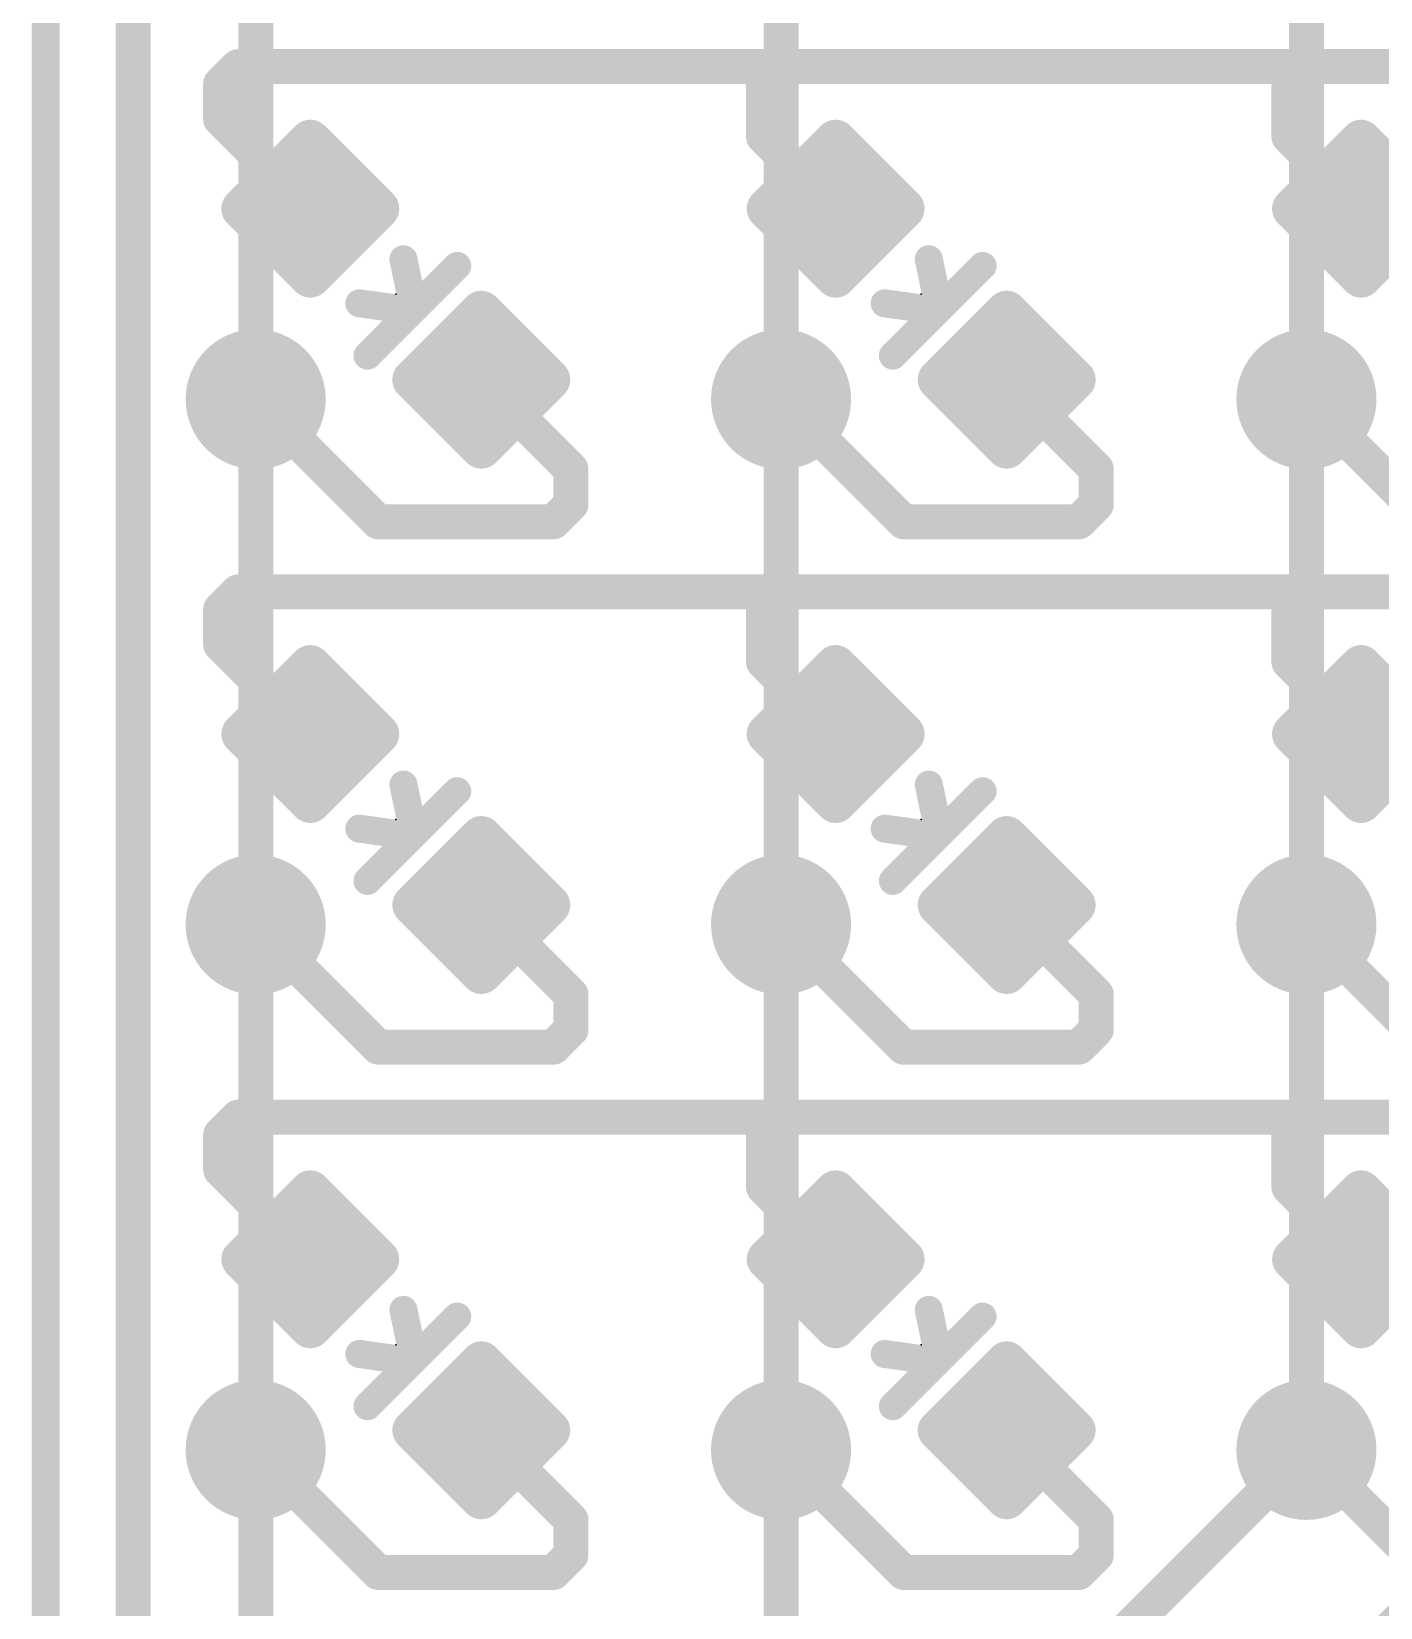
# Model space of a CAD drawing. Extents: x -39 to 68, y -22 to 43.
# Drawn here: x -0.1 to 9.68, y 18.41 to 29.84 of the extents above; entities that cross this region are included whole.
import ezdxf

# ---------------------------------------------------------------- set-up
doc = ezdxf.new("R2010")
doc.units = 0
for name, color, linetype in [('1', 12, 'CONTINUOUS'), ('16', 132, 'CONTINUOUS'), ('18', 110, 'CONTINUOUS'), ('20', 53, 'CONTINUOUS'), ('21', 41, 'CONTINUOUS'), ('23', 53, 'CONTINUOUS'), ('51', 53, 'CONTINUOUS')]:
    doc.layers.add(name, color=color, linetype=linetype)

# ---------------------------------------------------------------- blocks, each defined once
blk = doc.blocks.new('RECT160000X160000R30')
at = {"const_width": 0.15}
blk.add_lwpolyline([(0.425, -0.35), (0.425, 0.35, 0.4142), (0.35, 0.425), (-0.35, 0.425, 0.4142), (-0.425, 0.35), (-0.425, -0.35, 0.4142), (-0.35, -0.425), (0.35, -0.425, 0.4142)], format="xyb", close=True, dxfattribs=at)
blk.add_solid([(-0.3754, -0.3754), (0.3754, -0.3754), (-0.3754, 0.3754), (0.3754, 0.3754)])
blk = doc.blocks.new('ROUNDV')
at = {"const_width": 0.5}
blk.add_lwpolyline([(0, -0.25, 1), (0, 0.25, 1), (0, -0.25)], format="xyb", dxfattribs=at)

msp = doc.modelspace()

# ---------------------------------------------------------------- linework, layer by layer
at = {"layer": '1', "const_width": 0.254}
for points in [[(1.27, 29.464), (1.397, 29.591)], [(1.397, 29.591), (5.207, 29.591)], [(5.207, 29.591), (9.017, 29.591)], [(5.207, 29.083), (5.207, 29.591)], [(9.017, 29.591), (12.827, 29.591)], [(9.017, 29.083), (9.017, 29.591)], [(1.27, 29.21), (1.27, 29.464)], [(1.9199, 28.5601), (1.27, 29.21)], [(5.7299, 28.5601), (5.207, 29.083)], [(9.5399, 28.5601), (9.017, 29.083)], [(1.9199, 28.5601), (1.9199, 28.5601)], [(5.7299, 28.5601), (5.7299, 28.5601)], [(9.5399, 28.5601), (9.5399, 28.5601)], [(3.1601, 27.3199), (3.1601, 27.3199)], [(3.1601, 27.3199), (3.81, 26.67)], [(6.9701, 27.3199), (6.9701, 27.3199)], [(6.9701, 27.3199), (7.62, 26.67)], [(2.413, 26.289), (1.524, 27.178)], [(6.223, 26.289), (5.334, 27.178)], [(10.033, 26.289), (9.144, 27.178)], [(3.81, 26.67), (3.81, 26.416)], [(7.62, 26.67), (7.62, 26.416)], [(3.81, 26.416), (3.683, 26.289)], [(7.62, 26.416), (7.493, 26.289)], [(3.683, 26.289), (2.413, 26.289)], [(7.493, 26.289), (6.223, 26.289)], [(1.27, 25.654), (1.397, 25.781)], [(1.397, 25.781), (5.207, 25.781)], [(5.207, 25.781), (9.017, 25.781)], [(5.207, 25.273), (5.207, 25.781)], [(9.017, 25.781), (12.827, 25.781)], [(9.017, 25.273), (9.017, 25.781)], [(1.27, 25.4), (1.27, 25.654)], [(1.9199, 24.7501), (1.27, 25.4)], [(5.7299, 24.7501), (5.207, 25.273)], [(9.5399, 24.7501), (9.017, 25.273)], [(1.9199, 24.7501), (1.9199, 24.7501)], [(5.7299, 24.7501), (5.7299, 24.7501)], [(9.5399, 24.7501), (9.5399, 24.7501)], [(3.1601, 23.5099), (3.1601, 23.5099)], [(3.1601, 23.5099), (3.81, 22.86)], [(6.9701, 23.5099), (6.9701, 23.5099)], [(6.9701, 23.5099), (7.62, 22.86)], [(2.413, 22.479), (1.524, 23.368)], [(6.223, 22.479), (5.334, 23.368)], [(10.033, 22.479), (9.144, 23.368)], [(3.81, 22.86), (3.81, 22.606)], [(7.62, 22.86), (7.62, 22.606)], [(3.81, 22.606), (3.683, 22.479)], [(7.62, 22.606), (7.493, 22.479)], [(3.683, 22.479), (2.413, 22.479)], [(7.493, 22.479), (6.223, 22.479)], [(1.27, 21.844), (1.397, 21.971)], [(1.397, 21.971), (5.207, 21.971)], [(5.207, 21.971), (9.017, 21.971)], [(5.207, 21.463), (5.207, 21.971)], [(9.017, 21.971), (12.827, 21.971)], [(9.017, 21.463), (9.017, 21.971)], [(1.27, 21.59), (1.27, 21.844)], [(1.9199, 20.9401), (1.27, 21.59)], [(5.7299, 20.9401), (5.207, 21.463)], [(9.5399, 20.9401), (9.017, 21.463)], [(1.9199, 20.9401), (1.9199, 20.9401)], [(5.7299, 20.9401), (5.7299, 20.9401)], [(9.5399, 20.9401), (9.5399, 20.9401)], [(3.1601, 19.6999), (3.1601, 19.6999)], [(3.1601, 19.6999), (3.81, 19.05)], [(6.9701, 19.6999), (6.9701, 19.6999)], [(6.9701, 19.6999), (7.62, 19.05)], [(2.413, 18.669), (1.524, 19.558)], [(6.223, 18.669), (5.334, 19.558)], [(10.033, 18.669), (9.144, 19.558)], [(3.81, 19.05), (3.81, 18.796)], [(7.62, 19.05), (7.62, 18.796)], [(3.81, 18.796), (3.683, 18.669)], [(7.62, 18.796), (7.493, 18.669)], [(3.683, 18.669), (2.413, 18.669)], [(7.493, 18.669), (6.223, 18.669)]]:
    msp.add_lwpolyline(points, dxfattribs=at)
at = {"layer": '1', "const_width": 0.127}
for points in [[(1.397, 29.6545, 1), (1.397, 29.5275)], [(5.207, 29.6545, 1), (5.207, 29.5275)], [(5.2705, 29.591, 1), (5.1435, 29.591)], [(5.207, 29.5275, 1), (5.207, 29.6545)], [(9.017, 29.6545, 1), (9.017, 29.5275)], [(9.0805, 29.591, 1), (8.9535, 29.591)], [(9.017, 29.5275, 1), (9.017, 29.6545)], [(1.4419, 29.5461, 1), (1.3521, 29.6359)], [(1.3335, 29.464, 1), (1.2065, 29.464)], [(1.2251, 29.5089, 1), (1.3149, 29.4191)], [(1.3149, 29.2549, 1), (1.2251, 29.1651)], [(1.2065, 29.21, 1), (1.3335, 29.21)], [(5.2519, 29.1279, 1), (5.1621, 29.0381)], [(5.1435, 29.083, 1), (5.2705, 29.083)], [(9.0619, 29.1279, 1), (8.9721, 29.0381)], [(8.9535, 29.083, 1), (9.0805, 29.083)], [(1.9834, 28.5601, 1), (1.8564, 28.5601)], [(1.8564, 28.5601, 1), (1.9834, 28.5601)], [(1.875, 28.5152, 1), (1.9648, 28.605)], [(5.7934, 28.5601, 1), (5.6664, 28.5601)], [(5.6664, 28.5601, 1), (5.7934, 28.5601)], [(5.685, 28.5152, 1), (5.7748, 28.605)], [(9.6034, 28.5601, 1), (9.4764, 28.5601)], [(9.4764, 28.5601, 1), (9.6034, 28.5601)], [(9.495, 28.5152, 1), (9.5848, 28.605)], [(3.1601, 27.3834, 1), (3.1601, 27.2564)], [(3.205, 27.3648, 1), (3.1152, 27.275)], [(3.1601, 27.2564, 1), (3.1601, 27.3834)], [(6.9701, 27.3834, 1), (6.9701, 27.2564)], [(7.015, 27.3648, 1), (6.9252, 27.275)], [(6.9701, 27.2564, 1), (6.9701, 27.3834)], [(1.5689, 27.2229, 1), (1.4791, 27.1331)], [(5.3789, 27.2229, 1), (5.2891, 27.1331)], [(9.1889, 27.2229, 1), (9.0991, 27.1331)], [(3.8735, 26.67, 1), (3.7465, 26.67)], [(3.7651, 26.6251, 1), (3.8549, 26.7149)], [(7.6835, 26.67, 1), (7.5565, 26.67)], [(7.5751, 26.6251, 1), (7.6649, 26.7149)], [(3.8549, 26.3711, 1), (3.7651, 26.4609)], [(7.6649, 26.3711, 1), (7.5751, 26.4609)], [(2.413, 26.3525, 1), (2.413, 26.2255)], [(3.683, 26.2255, 1), (3.683, 26.3525)], [(3.7465, 26.416, 1), (3.8735, 26.416)], [(6.223, 26.3525, 1), (6.223, 26.2255)], [(7.493, 26.2255, 1), (7.493, 26.3525)], [(7.5565, 26.416, 1), (7.6835, 26.416)], [(2.3681, 26.2441, 1), (2.4579, 26.3339)], [(3.6381, 26.3339, 1), (3.7279, 26.2441)], [(6.1781, 26.2441, 1), (6.2679, 26.3339)], [(7.4481, 26.3339, 1), (7.5379, 26.2441)], [(1.397, 25.8445, 1), (1.397, 25.7175)], [(1.4419, 25.7361, 1), (1.3521, 25.8259)], [(5.207, 25.8445, 1), (5.207, 25.7175)], [(5.2705, 25.781, 1), (5.1435, 25.781)], [(5.207, 25.7175, 1), (5.207, 25.8445)], [(9.017, 25.8445, 1), (9.017, 25.7175)], [(9.0805, 25.781, 1), (8.9535, 25.781)], [(9.017, 25.7175, 1), (9.017, 25.8445)], [(1.3335, 25.654, 1), (1.2065, 25.654)], [(1.2251, 25.6989, 1), (1.3149, 25.6091)], [(1.3149, 25.4449, 1), (1.2251, 25.3551)], [(1.2065, 25.4, 1), (1.3335, 25.4)], [(5.2519, 25.3179, 1), (5.1621, 25.2281)], [(9.0619, 25.3179, 1), (8.9721, 25.2281)], [(5.1435, 25.273, 1), (5.2705, 25.273)], [(8.9535, 25.273, 1), (9.0805, 25.273)], [(1.9834, 24.7501, 1), (1.8564, 24.7501)], [(1.8564, 24.7501, 1), (1.9834, 24.7501)], [(1.875, 24.7052, 1), (1.9648, 24.795)], [(5.7934, 24.7501, 1), (5.6664, 24.7501)], [(5.6664, 24.7501, 1), (5.7934, 24.7501)], [(5.685, 24.7052, 1), (5.7748, 24.795)], [(9.6034, 24.7501, 1), (9.4764, 24.7501)], [(9.4764, 24.7501, 1), (9.6034, 24.7501)], [(9.495, 24.7052, 1), (9.5848, 24.795)], [(3.1601, 23.5734, 1), (3.1601, 23.4464)], [(3.205, 23.5548, 1), (3.1152, 23.465)], [(3.1601, 23.4464, 1), (3.1601, 23.5734)], [(6.9701, 23.5734, 1), (6.9701, 23.4464)], [(7.015, 23.5548, 1), (6.9252, 23.465)], [(6.9701, 23.4464, 1), (6.9701, 23.5734)], [(1.5689, 23.4129, 1), (1.4791, 23.3231)], [(5.3789, 23.4129, 1), (5.2891, 23.3231)], [(9.1889, 23.4129, 1), (9.0991, 23.3231)], [(3.8735, 22.86, 1), (3.7465, 22.86)], [(7.6835, 22.86, 1), (7.5565, 22.86)], [(3.7651, 22.8151, 1), (3.8549, 22.9049)], [(7.5751, 22.8151, 1), (7.6649, 22.9049)], [(3.7465, 22.606, 1), (3.8735, 22.606)], [(3.8549, 22.5611, 1), (3.7651, 22.6509)], [(7.5565, 22.606, 1), (7.6835, 22.606)], [(7.6649, 22.5611, 1), (7.5751, 22.6509)], [(2.413, 22.5425, 1), (2.413, 22.4155)], [(2.3681, 22.4341, 1), (2.4579, 22.5239)], [(3.6381, 22.5239, 1), (3.7279, 22.4341)], [(3.683, 22.4155, 1), (3.683, 22.5425)], [(6.223, 22.5425, 1), (6.223, 22.4155)], [(6.1781, 22.4341, 1), (6.2679, 22.5239)], [(7.4481, 22.5239, 1), (7.5379, 22.4341)], [(7.493, 22.4155, 1), (7.493, 22.5425)], [(1.397, 22.0345, 1), (1.397, 21.9075)], [(1.4419, 21.9261, 1), (1.3521, 22.0159)], [(5.207, 22.0345, 1), (5.207, 21.9075)], [(5.2705, 21.971, 1), (5.1435, 21.971)], [(5.207, 21.9075, 1), (5.207, 22.0345)], [(9.017, 22.0345, 1), (9.017, 21.9075)], [(9.0805, 21.971, 1), (8.9535, 21.971)], [(9.017, 21.9075, 1), (9.017, 22.0345)], [(1.3335, 21.844, 1), (1.2065, 21.844)], [(1.2251, 21.8889, 1), (1.3149, 21.7991)], [(1.3149, 21.6349, 1), (1.2251, 21.5451)], [(1.2065, 21.59, 1), (1.3335, 21.59)], [(5.2519, 21.5079, 1), (5.1621, 21.4181)], [(5.1435, 21.463, 1), (5.2705, 21.463)], [(9.0619, 21.5079, 1), (8.9721, 21.4181)], [(8.9535, 21.463, 1), (9.0805, 21.463)], [(1.9834, 20.9401, 1), (1.8564, 20.9401)], [(1.875, 20.8952, 1), (1.9648, 20.985)], [(5.7934, 20.9401, 1), (5.6664, 20.9401)], [(5.685, 20.8952, 1), (5.7748, 20.985)], [(9.6034, 20.9401, 1), (9.4764, 20.9401)], [(9.495, 20.8952, 1), (9.5848, 20.985)], [(1.8564, 20.9401, 1), (1.9834, 20.9401)], [(5.6664, 20.9401, 1), (5.7934, 20.9401)], [(9.4764, 20.9401, 1), (9.6034, 20.9401)], [(3.1601, 19.7634, 1), (3.1601, 19.6364)], [(3.205, 19.7448, 1), (3.1152, 19.655)], [(3.1601, 19.6364, 1), (3.1601, 19.7634)], [(6.9701, 19.7634, 1), (6.9701, 19.6364)], [(7.015, 19.7448, 1), (6.9252, 19.655)], [(6.9701, 19.6364, 1), (6.9701, 19.7634)], [(1.5689, 19.6029, 1), (1.4791, 19.5131)], [(5.3789, 19.6029, 1), (5.2891, 19.5131)], [(9.1889, 19.6029, 1), (9.0991, 19.5131)], [(3.8735, 19.05, 1), (3.7465, 19.05)], [(3.7651, 19.0051, 1), (3.8549, 19.0949)], [(7.6835, 19.05, 1), (7.5565, 19.05)], [(7.5751, 19.0051, 1), (7.6649, 19.0949)], [(3.7465, 18.796, 1), (3.8735, 18.796)], [(3.8549, 18.7511, 1), (3.7651, 18.8409)], [(7.5565, 18.796, 1), (7.6835, 18.796)], [(7.6649, 18.7511, 1), (7.5751, 18.8409)], [(2.413, 18.7325, 1), (2.413, 18.6055)], [(2.3681, 18.6241, 1), (2.4579, 18.7139)], [(3.6381, 18.7139, 1), (3.7279, 18.6241)], [(3.683, 18.6055, 1), (3.683, 18.7325)], [(6.223, 18.7325, 1), (6.223, 18.6055)], [(6.1781, 18.6241, 1), (6.2679, 18.7139)], [(7.4481, 18.7139, 1), (7.5379, 18.6241)], [(7.493, 18.6055, 1), (7.493, 18.7325)]]:
    msp.add_lwpolyline(points, format="xyb", dxfattribs=at)
at = {"layer": '16', "const_width": 0.254}
for points in [[(1.524, 30.988), (1.524, 27.178)], [(5.334, 30.988), (5.334, 27.178)], [(9.144, 30.988), (9.144, 27.178)], [(1.524, 27.178), (1.524, 23.368)], [(5.334, 27.178), (5.334, 23.368)], [(9.144, 27.178), (9.144, 23.368)], [(1.524, 23.368), (1.524, 19.558)], [(5.334, 23.368), (5.334, 19.558)], [(9.144, 19.558), (9.144, 23.368)], [(1.524, 19.558), (1.524, 15.748)], [(5.334, 19.558), (5.334, 15.748)], [(7.239, 17.653), (9.144, 19.558)], [(10.414, 18.923), (9.144, 17.653)]]:
    msp.add_lwpolyline(points, dxfattribs=at)
at = {"layer": '16', "const_width": 0.127}
for points in [[(1.5875, 27.178, 1), (1.4605, 27.178)], [(1.4605, 27.178, 1), (1.5875, 27.178)], [(5.3975, 27.178, 1), (5.2705, 27.178)], [(5.2705, 27.178, 1), (5.3975, 27.178)], [(9.2075, 27.178, 1), (9.0805, 27.178)], [(9.0805, 27.178, 1), (9.2075, 27.178)], [(1.5875, 23.368, 1), (1.4605, 23.368)], [(1.4605, 23.368, 1), (1.5875, 23.368)], [(5.3975, 23.368, 1), (5.2705, 23.368)], [(5.2705, 23.368, 1), (5.3975, 23.368)], [(9.2075, 23.368, 1), (9.0805, 23.368)], [(9.0805, 23.368, 1), (9.2075, 23.368)], [(1.5875, 19.558, 1), (1.4605, 19.558)], [(5.3975, 19.558, 1), (5.2705, 19.558)], [(9.1889, 19.5131, 1), (9.0991, 19.6029)], [(1.4605, 19.558, 1), (1.5875, 19.558)], [(5.2705, 19.558, 1), (5.3975, 19.558)], [(9.0805, 19.558, 1), (9.2075, 19.558)]]:
    msp.add_lwpolyline(points, format="xyb", dxfattribs=at)
at = {"layer": '20', "const_width": 0.2032}
msp.add_lwpolyline([(0, 6.35), (0, 43.18)], dxfattribs=at)
at = {"layer": '21', "const_width": 0.1016}
for points in [[(2.6452, 28.2038, 1), (2.5457, 28.1831)], [(3.0214, 28.1091, 1), (2.9496, 28.181)], [(6.4552, 28.2038, 1), (6.3557, 28.1831)], [(6.8314, 28.1091, 1), (6.7596, 28.181)], [(2.2827, 27.924, 1), (2.2686, 27.8234)], [(2.6243, 27.8557, 1), (2.6961, 27.7839)], [(2.6175, 27.8383, 1), (2.717, 27.859)], [(2.6961, 27.7839, 1), (2.6243, 27.8557)], [(2.6532, 27.7695, 1), (2.6673, 27.8701)], [(6.0927, 27.924, 1), (6.0786, 27.8234)], [(6.4343, 27.8557, 1), (6.5061, 27.7839)], [(6.4275, 27.8383, 1), (6.527, 27.859)], [(6.5061, 27.7839, 1), (6.4343, 27.8557)], [(6.4632, 27.7695, 1), (6.4773, 27.8701)], [(2.299, 27.5304, 1), (2.3709, 27.4586)], [(6.109, 27.5304, 1), (6.1809, 27.4586)], [(2.6452, 24.3938, 1), (2.5457, 24.3731)], [(6.4552, 24.3938, 1), (6.3557, 24.3731)], [(3.0214, 24.2991, 1), (2.9496, 24.371)], [(6.8314, 24.2991, 1), (6.7596, 24.371)], [(2.2827, 24.114, 1), (2.2686, 24.0134)], [(6.0927, 24.114, 1), (6.0786, 24.0134)], [(2.6243, 24.0457, 1), (2.6961, 23.9739)], [(2.6175, 24.0283, 1), (2.717, 24.049)], [(2.6961, 23.9739, 1), (2.6243, 24.0457)], [(2.6532, 23.9595, 1), (2.6673, 24.0601)], [(6.4343, 24.0457, 1), (6.5061, 23.9739)], [(6.4275, 24.0283, 1), (6.527, 24.049)], [(6.5061, 23.9739, 1), (6.4343, 24.0457)], [(6.4632, 23.9595, 1), (6.4773, 24.0601)], [(2.299, 23.7204, 1), (2.3709, 23.6486)], [(6.109, 23.7204, 1), (6.1809, 23.6486)], [(2.6452, 20.5838, 1), (2.5457, 20.5631)], [(3.0214, 20.4891, 1), (2.9496, 20.561)], [(6.4552, 20.5838, 1), (6.3557, 20.5631)], [(6.8314, 20.4891, 1), (6.7596, 20.561)], [(2.2827, 20.304, 1), (2.2686, 20.2034)], [(6.0927, 20.304, 1), (6.0786, 20.2034)], [(2.6243, 20.2357, 1), (2.6961, 20.1639)], [(2.6175, 20.2183, 1), (2.717, 20.239)], [(2.6961, 20.1639, 1), (2.6243, 20.2357)], [(2.6532, 20.1495, 1), (2.6673, 20.2501)], [(6.4343, 20.2357, 1), (6.5061, 20.1639)], [(6.4275, 20.2183, 1), (6.527, 20.239)], [(6.5061, 20.1639, 1), (6.4343, 20.2357)], [(6.4632, 20.1495, 1), (6.4773, 20.2501)], [(2.299, 19.9104, 1), (2.3709, 19.8386)], [(6.109, 19.9104, 1), (6.1809, 19.8386)]]:
    msp.add_lwpolyline(points, format="xyb", dxfattribs=at)
at = {"layer": '21', "const_width": 0.2032}
for points in [[(2.6673, 27.8486), (2.5954, 28.1934)], [(2.9855, 28.1451), (2.6602, 27.8198)], [(6.4773, 27.8486), (6.4054, 28.1934)], [(6.7955, 28.1451), (6.4702, 27.8198)], [(2.6602, 27.8198), (2.2757, 27.8737)], [(2.3349, 27.4945), (2.6602, 27.8198)], [(6.4702, 27.8198), (6.0857, 27.8737)], [(6.1449, 27.4945), (6.4702, 27.8198)], [(2.6673, 24.0386), (2.5954, 24.3834)], [(6.4773, 24.0386), (6.4054, 24.3834)], [(2.9855, 24.3351), (2.6602, 24.0098)], [(6.7955, 24.3351), (6.4702, 24.0098)], [(2.6602, 24.0098), (2.2757, 24.0637)], [(6.4702, 24.0098), (6.0857, 24.0637)], [(2.3349, 23.6845), (2.6602, 24.0098)], [(6.1449, 23.6845), (6.4702, 24.0098)], [(2.6673, 20.2286), (2.5954, 20.5734)], [(2.9855, 20.5251), (2.6602, 20.1998)], [(6.4773, 20.2286), (6.4054, 20.5734)], [(6.7955, 20.5251), (6.4702, 20.1998)], [(2.6602, 20.1998), (2.2757, 20.2537)], [(6.4702, 20.1998), (6.0857, 20.2537)], [(2.3349, 19.8745), (2.6602, 20.1998)], [(6.1449, 19.8745), (6.4702, 20.1998)]]:
    msp.add_lwpolyline(points, dxfattribs=at)
at = {"layer": '23'}
for p in [(2.54, 27.94), (6.35, 27.94), (2.54, 24.13), (6.35, 24.13), (2.54, 20.32), (6.35, 20.32)]:
    msp.add_point(p, dxfattribs=at)
at = {"layer": '51', "const_width": 0.254}
msp.add_lwpolyline([(0.635, 6.985), (0.635, 37.465)], dxfattribs=at)

# ---------------------------------------------------------------- block references
at = {"layer": '1', "rotation": 225}
for p in [(1.9199, 28.5601), (5.7299, 28.5601), (9.5399, 28.5601), (3.1601, 27.3199), (6.9701, 27.3199), (1.9199, 24.7501), (5.7299, 24.7501), (9.5399, 24.7501), (3.1601, 23.5099), (6.9701, 23.5099), (1.9199, 20.9401), (5.7299, 20.9401), (9.5399, 20.9401), (3.1601, 19.6999), (6.9701, 19.6999)]:
    msp.add_blockref('RECT160000X160000R30', p, dxfattribs=at)
at = {"layer": '18', "xscale": 1.016, "yscale": 1.016}
for p in [(1.524, 27.178), (1.524, 27.178), (5.334, 27.178), (5.334, 27.178), (9.144, 27.178), (9.144, 27.178), (1.524, 23.368), (1.524, 23.368), (5.334, 23.368), (5.334, 23.368), (9.144, 23.368), (9.144, 23.368), (1.524, 19.558), (1.524, 19.558), (5.334, 19.558), (5.334, 19.558), (9.144, 19.558), (9.144, 19.558)]:
    msp.add_blockref('ROUNDV', p, dxfattribs=at)

doc.saveas('drawing.dxf')
